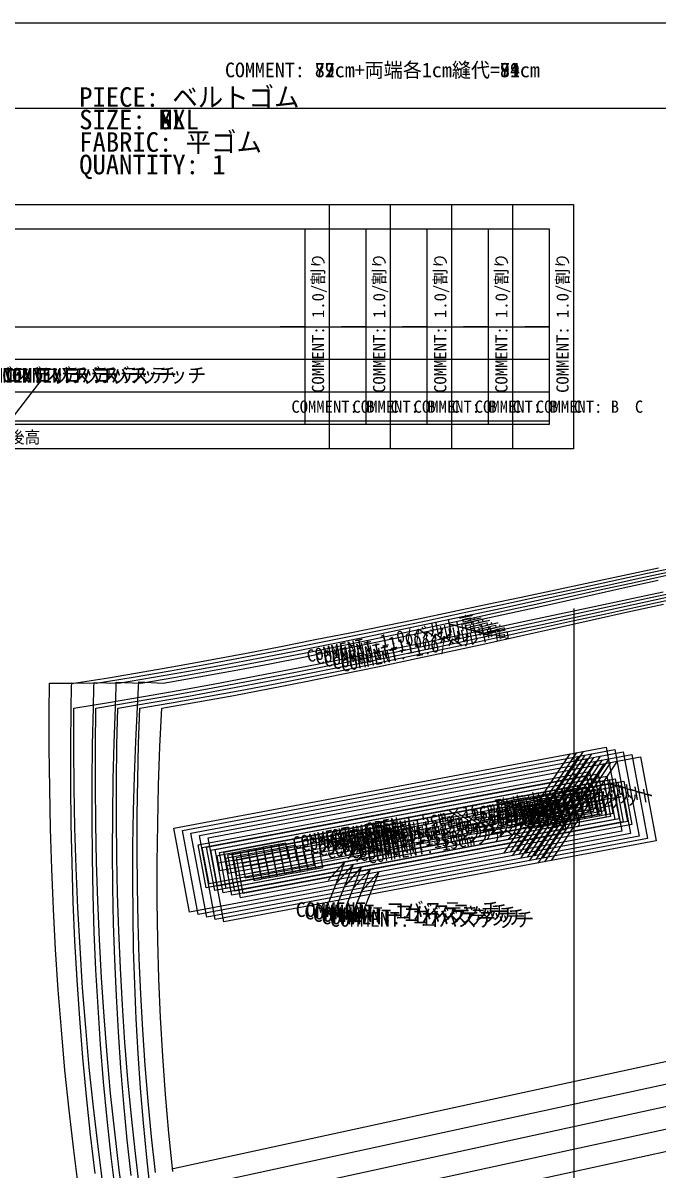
# Model space of a CAD drawing. Header units: metres. Extents: x 0 to 2419, y 20 to 1532.
# Drawn here: x 1038.8 to 1298.6, y 1062.6 to 1531.9 of the extents above; entities that cross this region are included whole.
import ezdxf

# ---------------------------------------------------------------- set-up
doc = ezdxf.new("R2010")
doc.units = ezdxf.units.M

# ---------------------------------------------------------------- blocks, each defined once
blk = doc.blocks.new('P0006_04')
at = {"layer": '1'}
for p, q in [((214.5347, 689.8408), (214.5347, 65)), ((64.9346, 605.1362), (241.7778, 638.2827)), ((241.7778, 638.2827), (248.2183, 603.8818)), ((226.8486, 635.4844), (199.7832, 594.8057)), ((229.5918, 636.0034), (202.5269, 595.3145)), ((232.3354, 636.5127), (205.27, 595.8335)), ((74.8486, 598.3481), (234.9795, 628.3613)), ((76.5991, 597.1504), (233.7813, 626.6108)), ((233.7813, 626.6108), (236.5425, 611.8672)), ((234.9795, 628.3613), (238.293, 610.6694)), ((220.6084, 619.6074), (217.8159, 619.0835)), ((223.5757, 620.1641), (220.7832, 619.6401)), ((220.7832, 619.6401), (221.3472, 616.6348)), ((226.543, 620.7212), (223.751, 620.1973)), ((223.751, 620.1973), (224.3145, 617.1914)), ((229.5103, 621.2773), (226.7183, 620.7539)), ((226.7183, 620.7539), (227.2822, 617.748)), ((230.083, 618.2739), (229.5103, 621.2773)), ((199.8374, 615.7104), (197.0444, 615.1865)), ((197.0444, 615.1865), (197.6084, 612.1807)), ((202.8042, 616.2671), (200.0122, 615.7427)), ((200.0122, 615.7427), (200.5757, 612.7378)), ((205.772, 616.8237), (202.9795, 616.2998)), ((202.9795, 616.2998), (203.5435, 613.2939)), ((208.7393, 617.3804), (205.9473, 616.8564)), ((205.9473, 616.8564), (206.5107, 613.8511)), ((211.7065, 617.937), (208.9146, 617.4131)), ((208.9146, 617.4131), (209.4785, 614.4082)), ((212.2651, 614.9595), (209.4731, 614.4351)), ((214.6743, 618.4937), (211.8813, 617.9702)), ((211.8813, 617.9702), (212.4453, 614.9644)), ((215.2329, 615.5156), (212.4404, 614.9922)), ((212.4404, 614.9922), (213.0039, 611.9868)), ((217.6411, 619.0508), (214.8491, 618.5269)), ((214.8491, 618.5269), (215.4126, 615.5215)), ((218.1997, 616.0728), (215.4077, 615.5488)), ((215.4077, 615.5488), (215.9717, 612.5435)), ((217.8159, 619.0835), (218.3804, 616.0776)), ((221.1675, 616.6299), (218.3745, 616.1055)), ((218.3745, 616.1055), (218.939, 613.1001)), ((224.1348, 617.186), (221.3423, 616.6626)), ((221.3423, 616.6626), (221.9058, 613.6567)), ((227.1016, 617.7427), (224.3096, 617.2188)), ((224.3096, 617.2188), (224.8735, 614.2139)), ((224.8735, 614.2139), (227.6748, 614.7388)), ((230.0693, 618.2993), (227.2769, 617.7754)), ((227.2769, 617.7754), (227.8408, 614.7705)), ((227.8408, 614.7705), (230.6426, 615.2959)), ((230.6426, 615.2959), (230.0693, 618.2993)), ((238.293, 610.6694), (78.1626, 580.6563)), ((236.5425, 611.8672), (79.3608, 582.4067)), ((111.5225, 596.0708), (197.4399, 612.1636)), ((200.396, 612.7319), (197.6035, 612.2085)), ((197.6035, 612.2085), (198.167, 609.2031)), ((203.3628, 613.2891), (200.5708, 612.7656)), ((200.5708, 612.7656), (201.1348, 609.7593)), ((201.1348, 609.7593), (203.936, 610.2852)), ((206.3306, 613.8457), (203.5381, 613.3218)), ((203.5381, 613.3218), (204.1021, 610.3169)), ((204.1021, 610.3169), (206.9038, 610.8418)), ((209.2979, 614.4023), (206.5059, 613.8784)), ((206.5059, 613.8784), (207.0693, 610.873)), ((207.0693, 610.873), (209.8706, 611.3989)), ((209.4731, 614.4351), (210.0371, 611.4297)), ((210.0371, 611.4297), (212.8379, 611.9556)), ((213.0039, 611.9868), (215.8057, 612.5122)), ((215.9717, 612.5435), (218.7729, 613.0688)), ((218.939, 613.1001), (221.7402, 613.6255)), ((221.9058, 613.6567), (224.7075, 614.1826)), ((198.167, 609.2031), (200.9692, 609.729)), ((71.3755, 570.7354), (64.9346, 605.1362)), ((248.2183, 603.8818), (71.3755, 570.7354)), ((128.9648, 599.3379), (124.6924, 601.6611)), ((78.1626, 580.6563), (74.8486, 598.3481)), ((79.3608, 582.4067), (76.5991, 597.1504)), ((94.9683, 596.062), (91.9932, 595.5034)), ((98.1294, 596.6548), (95.1543, 596.0972)), ((95.1543, 596.0972), (95.7188, 593.0913)), ((101.2905, 597.2485), (98.3154, 596.6899)), ((98.3154, 596.6899), (98.8799, 593.6841)), ((104.4517, 597.8413), (101.4771, 597.2832)), ((101.4771, 597.2832), (102.041, 594.2778)), ((107.6128, 598.4341), (104.6382, 597.8765)), ((104.6382, 597.8765), (105.2021, 594.8711)), ((110.7739, 599.0278), (107.7993, 598.4692)), ((107.7993, 598.4692), (108.3633, 595.4644)), ((111.333, 596.0498), (108.3579, 595.4917)), ((111.3477, 596.0244), (110.7739, 599.0278)), ((111.9063, 593.0464), (111.333, 596.0498)), ((125.7529, 595.5239), (128.9648, 599.3379)), ((85.4849, 594.2822), (82.5098, 593.7236)), ((82.5098, 593.7236), (83.0737, 590.7188)), ((86.0435, 591.3042), (83.0688, 590.7456)), ((88.646, 594.8755), (85.6709, 594.3169)), ((85.6709, 594.3169), (86.2349, 591.3115)), ((89.2046, 591.897), (86.23, 591.3394)), ((86.23, 591.3394), (86.7939, 588.3335)), ((91.8071, 595.4683), (88.832, 594.9102)), ((88.832, 594.9102), (89.3965, 591.9048)), ((92.3657, 592.4907), (89.3911, 591.9321)), ((89.3911, 591.9321), (89.9551, 588.9272)), ((91.9932, 595.5034), (92.5576, 592.498)), ((95.5269, 593.0835), (92.5522, 592.5249)), ((92.5522, 592.5249), (93.1162, 589.52)), ((98.688, 593.6772), (95.7134, 593.1187)), ((95.7134, 593.1187), (96.2773, 590.1133)), ((101.8496, 594.27), (98.8745, 593.7119)), ((98.8745, 593.7119), (99.4385, 590.7065)), ((99.4385, 590.7065), (102.4229, 591.2666)), ((105.0107, 594.8633), (102.0356, 594.3052)), ((102.0356, 594.3052), (102.5996, 591.2998)), ((102.5996, 591.2998), (105.584, 591.8604)), ((108.1719, 595.457), (105.1968, 594.8984)), ((105.1968, 594.8984), (105.7607, 591.8926)), ((105.7607, 591.8926), (108.7456, 592.4531)), ((108.3579, 595.4917), (108.9219, 592.4863)), ((108.9219, 592.4863), (111.9063, 593.0464)), ((83.0688, 590.7456), (83.6328, 587.7402)), ((83.6328, 587.7402), (86.6172, 588.3003)), ((86.7939, 588.3335), (89.7783, 588.894)), ((89.9551, 588.9272), (92.9395, 589.4868)), ((93.1162, 589.52), (96.1006, 590.0801)), ((96.2773, 590.1133), (99.2617, 590.6733)), ((134.7417, 591.2607), (128.1089, 583.7769)), ((134.7417, 591.2607), (128.2905, 574.9258)), ((289.8472, 521.729), (50.6875, 469.7896))]:
    blk.add_line(p, q, dxfattribs=at)
for points in [[(41.4067, 460.3086), (39.8413, 474.4214), (38.4775, 488.5557), (37.3101, 502.709), (36.334, 516.8779), (35.5449, 531.0601), (34.9375, 545.2515), (34.5068, 559.4492), (34.248, 573.6509), (34.1567, 587.8525), (34.2271, 602.0518), (34.4551, 616.2446), (34.8354, 630.4292), (35.3633, 644.6016), (36.0337, 658.7588), (36.4526, 666.7686), (36.5688, 668.9907), (46.5557, 668.4683), (61.1147, 670.9995), (75.6514, 673.6484), (90.168, 676.4043), (104.667, 679.2549), (119.1494, 682.1899), (133.6177, 685.1982), (148.0732, 688.2681), (162.519, 691.3892), (176.9561, 694.5493), (191.3872, 697.7383), (205.8135, 700.9443), (220.2373, 704.1567), (234.6606, 707.3643), (249.0854, 710.5552)], [(50.5171, 468.6069), (48.9019, 484.3472), (47.5356, 500.1147), (46.4111, 515.9038), (45.5215, 531.7104), (44.8599, 547.5303), (44.4189, 563.3579), (44.1914, 579.1895), (44.1714, 595.0195), (44.3511, 610.8442), (44.7236, 626.6582), (45.2822, 642.457), (46.02, 658.2363), (60.7744, 660.7827), (75.5059, 663.4512), (90.2168, 666.2295), (104.9087, 669.1074), (119.5835, 672.0723), (134.2441, 675.1133), (148.8916, 678.2183), (163.5283, 681.3765), (178.1567, 684.5757), (192.7783, 687.8052), (207.395, 691.0527), (222.0093, 694.3066), (236.623, 697.5562), (251.2378, 700.7896)]]:
    blk.add_lwpolyline(points, dxfattribs=at)
for s, rotation, p in [('COMMENT: 1.0/ベルト高', 11.9903, (119.9229, 672.8892)), ('COMMENT: 1.5cm×16cm務歯出しポケット', 10.1964, (129.8214, 599.3517)), ('COMMENT: 15cmファスナー付け', 10.1964, (130.7066, 594.4307)), ('COMMENT: OPEN', 10.8742, (114.0815, 596.4658))]:
    blk.add_text(s, height=5, rotation=rotation, dxfattribs=at).set_placement(p)
blk.add_text('COMMENT: コバステッチ', height=6, dxfattribs=at).set_placement((114.7988, 568.7891))
blk = doc.blocks.new('P0007_05')
at = {"layer": '1'}
for p, q in [((214.5347, 692.1406), (214.5347, 50)), ((61.4346, 606.1362), (238.2778, 639.2827)), ((238.2778, 639.2827), (244.7183, 604.8818)), ((223.3486, 636.4844), (196.2832, 595.8057)), ((226.0918, 637.0034), (199.0269, 596.3145)), ((228.8354, 637.5127), (201.77, 596.8335)), ((71.3486, 599.3481), (231.4795, 629.3613)), ((231.4795, 629.3613), (234.793, 611.6694)), ((73.0991, 598.1504), (230.2813, 627.6108)), ((230.2813, 627.6108), (233.0425, 612.8672)), ((211.1743, 619.4937), (208.3813, 618.9702)), ((214.1411, 620.0508), (211.3491, 619.5269)), ((211.3491, 619.5269), (211.9126, 616.5215)), ((217.1084, 620.6074), (214.3159, 620.0835)), ((214.3159, 620.0835), (214.8804, 617.0776)), ((220.0757, 621.1641), (217.2832, 620.6401)), ((217.2832, 620.6401), (217.8472, 617.6348)), ((223.043, 621.7212), (220.251, 621.1973)), ((220.251, 621.1973), (220.8145, 618.1914)), ((226.0103, 622.2773), (223.2183, 621.7539)), ((223.2183, 621.7539), (223.7822, 618.748)), ((226.583, 619.2739), (226.0103, 622.2773)), ((196.3374, 616.7104), (193.5444, 616.1865)), ((193.5444, 616.1865), (194.1084, 613.1807)), ((199.3042, 617.2671), (196.5122, 616.7427)), ((196.5122, 616.7427), (197.0757, 613.7378)), ((202.272, 617.8237), (199.4795, 617.2998)), ((199.4795, 617.2998), (200.0435, 614.2939)), ((202.8306, 614.8457), (200.0381, 614.3218)), ((205.2393, 618.3804), (202.4473, 617.8564)), ((202.4473, 617.8564), (203.0107, 614.8511)), ((205.7979, 615.4023), (203.0059, 614.8784)), ((203.0059, 614.8784), (203.5693, 611.873)), ((208.2065, 618.937), (205.4146, 618.4131)), ((205.4146, 618.4131), (205.9785, 615.4082)), ((208.7651, 615.9595), (205.9731, 615.4351)), ((205.9731, 615.4351), (206.5371, 612.4297)), ((208.3813, 618.9702), (208.9453, 615.9644)), ((211.7329, 616.5156), (208.9404, 615.9922)), ((208.9404, 615.9922), (209.5039, 612.9868)), ((214.6997, 617.0728), (211.9077, 616.5488)), ((211.9077, 616.5488), (212.4717, 613.5435)), ((217.6675, 617.6299), (214.8745, 617.1055)), ((214.8745, 617.1055), (215.439, 614.1001)), ((220.6348, 618.186), (217.8423, 617.6626)), ((217.8423, 617.6626), (218.4058, 614.6567)), ((218.4058, 614.6567), (221.2075, 615.1826)), ((223.6016, 618.7427), (220.8096, 618.2188)), ((220.8096, 618.2188), (221.3735, 615.2139)), ((221.3735, 615.2139), (224.1748, 615.7388)), ((226.5693, 619.2993), (223.7769, 618.7754)), ((223.7769, 618.7754), (224.3408, 615.7705)), ((224.3408, 615.7705), (227.1426, 616.2959)), ((227.1426, 616.2959), (226.5693, 619.2993)), ((234.793, 611.6694), (74.6626, 581.6563)), ((233.0425, 612.8672), (75.8608, 583.4067)), ((108.0225, 597.0708), (193.9399, 613.1636)), ((196.896, 613.7319), (194.1035, 613.2085)), ((194.1035, 613.2085), (194.667, 610.2031)), ((194.667, 610.2031), (197.4692, 610.729)), ((199.8628, 614.2891), (197.0708, 613.7656)), ((197.0708, 613.7656), (197.6348, 610.7593)), ((197.6348, 610.7593), (200.436, 611.2852)), ((200.0381, 614.3218), (200.6021, 611.3169)), ((200.6021, 611.3169), (203.4038, 611.8418)), ((203.5693, 611.873), (206.3706, 612.3989)), ((206.5371, 612.4297), (209.3379, 612.9556)), ((209.5039, 612.9868), (212.3057, 613.5122)), ((212.4717, 613.5435), (215.2729, 614.0688)), ((215.439, 614.1001), (218.2402, 614.6255)), ((67.8755, 571.7354), (61.4346, 606.1362)), ((244.7183, 604.8818), (67.8755, 571.7354)), ((125.4648, 600.3379), (121.1924, 602.6611)), ((74.6626, 581.6563), (71.3486, 599.3481)), ((75.8608, 583.4067), (73.0991, 598.1504)), ((88.3071, 596.4683), (85.332, 595.9102)), ((91.4683, 597.062), (88.4932, 596.5034)), ((88.4932, 596.5034), (89.0576, 593.498)), ((94.6294, 597.6548), (91.6543, 597.0972)), ((91.6543, 597.0972), (92.2188, 594.0913)), ((97.7905, 598.2485), (94.8154, 597.6899)), ((94.8154, 597.6899), (95.3799, 594.6841)), ((100.9517, 598.8413), (97.9771, 598.2832)), ((97.9771, 598.2832), (98.541, 595.2778)), ((104.1128, 599.4341), (101.1382, 598.8765)), ((101.1382, 598.8765), (101.7021, 595.8711)), ((104.6719, 596.457), (101.6968, 595.8984)), ((107.2739, 600.0278), (104.2993, 599.4692)), ((104.2993, 599.4692), (104.8633, 596.4644)), ((107.833, 597.0498), (104.8579, 596.4917)), ((104.8579, 596.4917), (105.4219, 593.4863)), ((107.8477, 597.0244), (107.2739, 600.0278)), ((108.4063, 594.0464), (107.833, 597.0498)), ((122.2529, 596.5239), (125.4648, 600.3379)), ((81.9849, 595.2822), (79.0098, 594.7236)), ((79.0098, 594.7236), (79.5737, 591.7188)), ((82.5435, 592.3042), (79.5688, 591.7456)), ((79.5688, 591.7456), (80.1328, 588.7402)), ((85.146, 595.8755), (82.1709, 595.3169)), ((82.1709, 595.3169), (82.7349, 592.3115)), ((85.7046, 592.897), (82.73, 592.3394)), ((82.73, 592.3394), (83.2939, 589.3335)), ((85.332, 595.9102), (85.8965, 592.9048)), ((88.8657, 593.4907), (85.8911, 592.9321)), ((85.8911, 592.9321), (86.4551, 589.9272)), ((92.0269, 594.0835), (89.0522, 593.5249)), ((89.0522, 593.5249), (89.6162, 590.52)), ((95.188, 594.6772), (92.2134, 594.1187)), ((92.2134, 594.1187), (92.7773, 591.1133)), ((92.7773, 591.1133), (95.7617, 591.6733)), ((98.3496, 595.27), (95.3745, 594.7119)), ((95.3745, 594.7119), (95.9385, 591.7065)), ((95.9385, 591.7065), (98.9229, 592.2666)), ((101.5107, 595.8633), (98.5356, 595.3052)), ((98.5356, 595.3052), (99.0996, 592.2998)), ((99.0996, 592.2998), (102.084, 592.8604)), ((101.6968, 595.8984), (102.2607, 592.8926)), ((102.2607, 592.8926), (105.2456, 593.4531)), ((105.4219, 593.4863), (108.4063, 594.0464)), ((131.2417, 592.2607), (124.6089, 584.7769)), ((131.2417, 592.2607), (124.7905, 575.9258)), ((80.1328, 588.7402), (83.1172, 589.3003)), ((83.2939, 589.3335), (86.2783, 589.894)), ((86.4551, 589.9272), (89.4395, 590.4868)), ((89.6162, 590.52), (92.6006, 591.0801)), ((295.3472, 513.729), (44.7876, 459.2896))]:
    blk.add_line(p, q, dxfattribs=at)
for points in [[(33.5015, 466.9951), (31.8906, 481.6714), (30.4839, 496.3716), (29.2764, 511.0913), (28.2627, 525.8281), (27.4375, 540.5776), (26.7964, 555.3369), (26.3335, 570.1025), (26.0444, 584.8701), (25.9243, 599.6372), (25.9673, 614.4004), (26.1694, 629.1553), (26.5244, 643.8984), (27.0278, 658.6274), (27.3462, 666.7725), (27.4263, 668.8306), (37.4189, 668.4395), (50.9546, 670.7471), (64.4727, 673.1519), (77.9741, 675.6455), (91.46, 678.2207), (104.9326, 680.8691), (118.3926, 683.5825), (131.8413, 686.3535), (145.2808, 689.1743), (158.7114, 692.0361), (172.1353, 694.9316), (185.5537, 697.8525), (198.9683, 700.7905), (212.3794, 703.7388), (225.7896, 706.6885), (239.1997, 709.6318), (252.6108, 712.561)], [(43.4185, 468.2749), (41.8237, 482.8232), (40.4312, 497.395), (39.2358, 511.9863), (38.2329, 526.5942), (37.417, 541.2153), (36.7832, 555.8462), (36.3262, 570.4824), (36.0415, 585.1221), (35.9233, 599.7603), (35.9673, 614.3945), (36.168, 629.021), (36.5205, 643.6357), (37.02, 658.2363), (50.7168, 660.5557), (64.3945, 662.9756), (78.0557, 665.4873), (91.7012, 668.0825), (105.332, 670.7539), (118.9502, 673.4927), (132.5571, 676.2905), (146.1538, 679.1396), (159.7422, 682.0313), (173.3232, 684.958), (186.8984, 687.9111), (200.4692, 690.8828), (214.0376, 693.8647), (227.604, 696.8486), (241.1699, 699.8262), (254.7378, 702.7896)]]:
    blk.add_lwpolyline(points, dxfattribs=at)
for s, rotation, p in [('COMMENT: 1.0/ベルト高', 11.9903, (116.4229, 673.8892)), ('COMMENT: 1.5cm×16cm務歯出しポケット', 10.1964, (126.3214, 600.3517)), ('COMMENT: 15cmファスナー付け', 10.1964, (127.2065, 595.4307)), ('COMMENT: OPEN', 10.8742, (110.5815, 597.4658))]:
    blk.add_text(s, height=5, rotation=rotation, dxfattribs=at).set_placement(p)
blk.add_text('COMMENT: コバステッチ', height=6, dxfattribs=at).set_placement((111.2988, 569.7891))
blk = doc.blocks.new('P0008_06')
at = {"layer": '1'}
for p, q in [((214.5347, 694.4404), (214.5347, 30)), ((57.9346, 607.1362), (234.7778, 640.2827)), ((225.3354, 638.5127), (198.27, 597.8335)), ((234.7778, 640.2827), (241.2183, 605.8818)), ((219.8486, 637.4844), (192.7832, 596.8057)), ((222.5918, 638.0034), (195.5269, 597.3145)), ((67.8486, 600.3481), (227.9795, 630.3613)), ((227.9795, 630.3613), (231.293, 612.6694)), ((69.5991, 599.1504), (226.7813, 628.6108)), ((226.7813, 628.6108), (229.5425, 613.8672)), ((204.7065, 619.937), (201.9146, 619.4131)), ((207.6743, 620.4937), (204.8813, 619.9702)), ((204.8813, 619.9702), (205.4453, 616.9644)), ((210.6411, 621.0508), (207.8491, 620.5269)), ((207.8491, 620.5269), (208.4126, 617.5215)), ((213.6084, 621.6074), (210.8159, 621.0835)), ((210.8159, 621.0835), (211.3804, 618.0776)), ((216.5757, 622.1641), (213.7832, 621.6401)), ((213.7832, 621.6401), (214.3472, 618.6348)), ((219.543, 622.7212), (216.751, 622.1973)), ((216.751, 622.1973), (217.3145, 619.1914)), ((220.1016, 619.7427), (217.3096, 619.2188)), ((222.5103, 623.2773), (219.7183, 622.7539)), ((219.7183, 622.7539), (220.2822, 619.748)), ((223.0693, 620.2993), (220.2769, 619.7754)), ((220.2769, 619.7754), (220.8408, 616.7705)), ((223.083, 620.2739), (222.5103, 623.2773)), ((223.6426, 617.2959), (223.0693, 620.2993)), ((192.8374, 617.7104), (190.0444, 617.1865)), ((190.0444, 617.1865), (190.6084, 614.1807)), ((193.396, 614.7319), (190.6035, 614.2085)), ((195.8042, 618.2671), (193.0122, 617.7427)), ((193.0122, 617.7427), (193.5757, 614.7378)), ((196.3628, 615.2891), (193.5708, 614.7656)), ((193.5708, 614.7656), (194.1348, 611.7593)), ((198.772, 618.8237), (195.9795, 618.2998)), ((195.9795, 618.2998), (196.5435, 615.2939)), ((199.3306, 615.8457), (196.5381, 615.3218)), ((196.5381, 615.3218), (197.1021, 612.3169)), ((201.7393, 619.3804), (198.9473, 618.8564)), ((198.9473, 618.8564), (199.5107, 615.8511)), ((202.2979, 616.4023), (199.5059, 615.8784)), ((199.5059, 615.8784), (200.0693, 612.873)), ((201.9146, 619.4131), (202.4785, 616.4082)), ((205.2651, 616.9595), (202.4731, 616.4351)), ((202.4731, 616.4351), (203.0371, 613.4297)), ((208.2329, 617.5156), (205.4404, 616.9922)), ((205.4404, 616.9922), (206.0039, 613.9868)), ((211.1997, 618.0728), (208.4077, 617.5488)), ((208.4077, 617.5488), (208.9717, 614.5435)), ((208.9717, 614.5435), (211.7729, 615.0688)), ((214.1675, 618.6299), (211.3745, 618.1055)), ((211.3745, 618.1055), (211.939, 615.1001)), ((211.939, 615.1001), (214.7402, 615.6255)), ((217.1348, 619.186), (214.3423, 618.6626)), ((214.3423, 618.6626), (214.9058, 615.6567)), ((214.9058, 615.6567), (217.7075, 616.1826)), ((217.3096, 619.2188), (217.8735, 616.2139)), ((217.8735, 616.2139), (220.6748, 616.7388)), ((220.8408, 616.7705), (223.6426, 617.2959)), ((231.293, 612.6694), (71.1626, 582.6563)), ((229.5425, 613.8672), (72.3608, 584.4067)), ((104.5225, 598.0708), (190.4399, 614.1636)), ((190.6035, 614.2085), (191.167, 611.2031)), ((191.167, 611.2031), (193.9692, 611.729)), ((194.1348, 611.7593), (196.936, 612.2852)), ((197.1021, 612.3169), (199.9038, 612.8418)), ((200.0693, 612.873), (202.8706, 613.3989)), ((203.0371, 613.4297), (205.8379, 613.9556)), ((206.0039, 613.9868), (208.8057, 614.5122)), ((64.3755, 572.7354), (57.9346, 607.1362)), ((241.2183, 605.8818), (64.3755, 572.7354)), ((103.7739, 601.0278), (100.7993, 600.4692)), ((104.3477, 598.0244), (103.7739, 601.0278)), ((121.9648, 601.3379), (117.6924, 603.6611)), ((118.7529, 597.5239), (121.9648, 601.3379)), ((71.1626, 582.6563), (67.8486, 600.3481)), ((72.3608, 584.4067), (69.5991, 599.1504)), ((78.4849, 596.2822), (75.5098, 595.7236)), ((81.646, 596.8755), (78.6709, 596.3169)), ((78.6709, 596.3169), (79.2349, 593.3115)), ((84.8071, 597.4683), (81.832, 596.9102)), ((81.832, 596.9102), (82.3965, 593.9048)), ((87.9683, 598.062), (84.9932, 597.5034)), ((84.9932, 597.5034), (85.5576, 594.498)), ((91.1294, 598.6548), (88.1543, 598.0972)), ((88.1543, 598.0972), (88.7188, 595.0913)), ((94.2905, 599.2485), (91.3154, 598.6899)), ((91.3154, 598.6899), (91.8799, 595.6841)), ((94.8496, 596.27), (91.8745, 595.7119)), ((97.4517, 599.8413), (94.4771, 599.2832)), ((94.4771, 599.2832), (95.041, 596.2778)), ((98.0107, 596.8633), (95.0356, 596.3052)), ((95.0356, 596.3052), (95.5996, 593.2998)), ((100.6128, 600.4341), (97.6382, 599.8765)), ((97.6382, 599.8765), (98.2021, 596.8711)), ((101.1719, 597.457), (98.1968, 596.8984)), ((98.1968, 596.8984), (98.7607, 593.8926)), ((100.7993, 600.4692), (101.3633, 597.4644)), ((104.333, 598.0498), (101.3579, 597.4917)), ((101.3579, 597.4917), (101.9219, 594.4863)), ((104.9063, 595.0464), (104.333, 598.0498)), ((75.5098, 595.7236), (76.0737, 592.7188)), ((79.0435, 593.3042), (76.0688, 592.7456)), ((76.0688, 592.7456), (76.6328, 589.7402)), ((82.2046, 593.897), (79.23, 593.3394)), ((79.23, 593.3394), (79.7939, 590.3335)), ((85.3657, 594.4907), (82.3911, 593.9321)), ((82.3911, 593.9321), (82.9551, 590.9272)), ((82.9551, 590.9272), (85.9395, 591.4868)), ((88.5269, 595.0835), (85.5522, 594.5249)), ((85.5522, 594.5249), (86.1162, 591.52)), ((86.1162, 591.52), (89.1006, 592.0801)), ((91.688, 595.6772), (88.7134, 595.1187)), ((88.7134, 595.1187), (89.2773, 592.1133)), ((89.2773, 592.1133), (92.2617, 592.6733)), ((91.8745, 595.7119), (92.4385, 592.7065)), ((92.4385, 592.7065), (95.4229, 593.2666)), ((95.5996, 593.2998), (98.584, 593.8604)), ((98.7607, 593.8926), (101.7456, 594.4531)), ((101.9219, 594.4863), (104.9063, 595.0464)), ((127.7417, 593.2607), (121.1089, 585.7769)), ((127.7417, 593.2607), (121.2905, 576.9258)), ((76.6328, 589.7402), (79.6172, 590.3003)), ((79.7939, 590.3335), (82.7783, 590.894)), ((300.8472, 505.729), (38.8872, 448.7896))]:
    blk.add_line(p, q, dxfattribs=at)
for points in [[(27.1675, 459.5527), (25.3096, 474.7754), (23.6626, 490.0254), (22.2227, 505.2983), (20.9834, 520.5913), (19.9404, 535.9004), (19.0879, 551.2217), (18.4209, 566.5513), (17.9341, 581.8862), (17.6226, 597.2227), (17.481, 612.5562), (17.5039, 627.8838), (17.6865, 643.2017), (18.0234, 658.5059), (18.2466, 666.7754), (18.2979, 668.6836), (28.2949, 668.4141), (42.6255, 670.8208), (56.937, 673.3306), (71.2314, 675.9351), (85.5098, 678.626), (99.7739, 681.3945), (114.0249, 684.2324), (128.2642, 687.1309), (142.4932, 690.082), (156.7139, 693.0771), (170.9268, 696.1079), (185.1343, 699.1655), (199.3369, 702.2422), (213.5371, 705.3286), (227.7358, 708.4175), (241.9341, 711.499), (256.1338, 714.5659)], [(37.0693, 460.9507), (35.228, 476.0459), (33.5972, 491.168), (32.1709, 506.313), (30.9438, 521.478), (29.9116, 536.6587), (29.0679, 551.8516), (28.4082, 567.0527), (27.9272, 582.2593), (27.6196, 597.4668), (27.4805, 612.6719), (27.5044, 627.8711), (27.686, 643.0605), (28.02, 658.2363), (42.502, 660.6543), (56.9644, 663.1777), (71.4087, 665.7988), (85.8369, 668.5088), (100.2505, 671.2983), (114.6504, 674.1592), (129.0386, 677.083), (143.416, 680.0605), (157.7847, 683.084), (172.146, 686.1436), (186.501, 689.2314), (200.8516, 692.3389), (215.1992, 695.457), (229.5449, 698.5771), (243.8906, 701.6909), (258.2378, 704.7896)]]:
    blk.add_lwpolyline(points, dxfattribs=at)
for s, rotation, p in [('COMMENT: 1.0/ベルト高', 11.9903, (112.9229, 674.8892)), ('COMMENT: 1.5cm×16cm務歯出しポケット', 10.1964, (122.8214, 601.3517)), ('COMMENT: 15cmファスナー付け', 10.1964, (123.7065, 596.4307)), ('COMMENT: OPEN', 10.8742, (107.0815, 598.4658))]:
    blk.add_text(s, height=5, rotation=rotation, dxfattribs=at).set_placement(p)
blk.add_text('COMMENT: コバステッチ', height=6, dxfattribs=at).set_placement((107.7988, 570.7891))
blk = doc.blocks.new('P0009_07')
at = {"layer": '1'}
for p, q in [((214.5347, 696.7407), (214.5347, 20)), ((54.4346, 608.1362), (231.2778, 641.2827)), ((216.3486, 638.4844), (189.2832, 597.8057)), ((219.0918, 639.0034), (192.0269, 598.3145)), ((221.8354, 639.5127), (194.77, 598.8335)), ((231.2778, 641.2827), (237.7183, 606.8818)), ((64.3486, 601.3481), (224.4795, 631.3613)), ((66.0991, 600.1504), (223.2813, 629.6108)), ((223.2813, 629.6108), (226.0425, 614.8672)), ((224.4795, 631.3613), (227.793, 613.6694)), ((219.0103, 624.2773), (216.2183, 623.7539)), ((219.583, 621.2739), (219.0103, 624.2773)), ((195.272, 619.8237), (192.4795, 619.2998)), ((198.2393, 620.3804), (195.4473, 619.8564)), ((195.4473, 619.8564), (196.0107, 616.8511)), ((201.2065, 620.937), (198.4146, 620.4131)), ((198.4146, 620.4131), (198.9785, 617.4082)), ((204.1743, 621.4937), (201.3813, 620.9702)), ((201.3813, 620.9702), (201.9453, 617.9644)), ((207.1411, 622.0508), (204.3491, 621.5269)), ((204.3491, 621.5269), (204.9126, 618.5215)), ((210.1084, 622.6074), (207.3159, 622.0835)), ((207.3159, 622.0835), (207.8804, 619.0776)), ((210.6675, 619.6299), (207.8745, 619.1055)), ((213.0757, 623.1641), (210.2832, 622.6401)), ((210.2832, 622.6401), (210.8472, 619.6348)), ((213.6348, 620.186), (210.8423, 619.6626)), ((210.8423, 619.6626), (211.4058, 616.6567)), ((216.043, 623.7212), (213.251, 623.1973)), ((213.251, 623.1973), (213.8145, 620.1914)), ((216.6016, 620.7427), (213.8096, 620.2188)), ((213.8096, 620.2188), (214.3735, 617.2139)), ((216.2183, 623.7539), (216.7822, 620.748)), ((219.5693, 621.2993), (216.7769, 620.7754)), ((216.7769, 620.7754), (217.3408, 617.7705)), ((220.1426, 618.2959), (219.5693, 621.2993)), ((226.0425, 614.8672), (68.8608, 585.4067)), ((101.0225, 599.0708), (186.9399, 615.1636)), ((189.3374, 618.7104), (186.5444, 618.1865)), ((186.5444, 618.1865), (187.1084, 615.1807)), ((189.896, 615.7319), (187.1035, 615.2085)), ((187.1035, 615.2085), (187.667, 612.2031)), ((192.3042, 619.2671), (189.5122, 618.7427)), ((189.5122, 618.7427), (190.0757, 615.7378)), ((192.8628, 616.2891), (190.0708, 615.7656)), ((190.0708, 615.7656), (190.6348, 612.7593)), ((192.4795, 619.2998), (193.0435, 616.2939)), ((195.8306, 616.8457), (193.0381, 616.3218)), ((193.0381, 616.3218), (193.6021, 613.3169)), ((198.7979, 617.4023), (196.0059, 616.8784)), ((196.0059, 616.8784), (196.5693, 613.873)), ((201.7651, 617.9595), (198.9731, 617.4351)), ((198.9731, 617.4351), (199.5371, 614.4297)), ((199.5371, 614.4297), (202.3379, 614.9556)), ((204.7329, 618.5156), (201.9404, 617.9922)), ((201.9404, 617.9922), (202.5039, 614.9868)), ((202.5039, 614.9868), (205.3057, 615.5122)), ((207.6997, 619.0728), (204.9077, 618.5488)), ((204.9077, 618.5488), (205.4717, 615.5435)), ((205.4717, 615.5435), (208.2729, 616.0688)), ((207.8745, 619.1055), (208.439, 616.1001)), ((208.439, 616.1001), (211.2402, 616.6255)), ((211.4058, 616.6567), (214.2075, 617.1826)), ((214.3735, 617.2139), (217.1748, 617.7388)), ((217.3408, 617.7705), (220.1426, 618.2959)), ((227.793, 613.6694), (67.6626, 583.6563)), ((187.667, 612.2031), (190.4692, 612.729)), ((190.6348, 612.7593), (193.436, 613.2852)), ((193.6021, 613.3169), (196.4038, 613.8418)), ((196.5693, 613.873), (199.3706, 614.3989)), ((60.8755, 573.7354), (54.4346, 608.1362)), ((237.7183, 606.8818), (60.8755, 573.7354)), ((67.6626, 583.6563), (64.3486, 601.3481)), ((93.9517, 600.8413), (90.9771, 600.2832)), ((97.1128, 601.4341), (94.1382, 600.8765)), ((94.1382, 600.8765), (94.7021, 597.8711)), ((100.2739, 602.0278), (97.2993, 601.4692)), ((97.2993, 601.4692), (97.8633, 598.4644)), ((100.8477, 599.0244), (100.2739, 602.0278)), ((118.4648, 602.3379), (114.1924, 604.6611)), ((115.2529, 598.5239), (118.4648, 602.3379)), ((68.8608, 585.4067), (66.0991, 600.1504)), ((74.9849, 597.2822), (72.0098, 596.7236)), ((72.0098, 596.7236), (72.5737, 593.7188)), ((78.146, 597.8755), (75.1709, 597.3169)), ((75.1709, 597.3169), (75.7349, 594.3115)), ((81.3071, 598.4683), (78.332, 597.9102)), ((78.332, 597.9102), (78.8965, 594.9048)), ((84.4683, 599.062), (81.4932, 598.5034)), ((81.4932, 598.5034), (82.0576, 595.498)), ((85.0269, 596.0835), (82.0522, 595.5249)), ((87.6294, 599.6548), (84.6543, 599.0972)), ((84.6543, 599.0972), (85.2188, 596.0913)), ((88.188, 596.6772), (85.2134, 596.1187)), ((85.2134, 596.1187), (85.7773, 593.1133)), ((90.7905, 600.2485), (87.8154, 599.6899)), ((87.8154, 599.6899), (88.3799, 596.6841)), ((91.3496, 597.27), (88.3745, 596.7119)), ((88.3745, 596.7119), (88.9385, 593.7065)), ((90.9771, 600.2832), (91.541, 597.2778)), ((94.5107, 597.8633), (91.5356, 597.3052)), ((91.5356, 597.3052), (92.0996, 594.2998)), ((97.6719, 598.457), (94.6968, 597.8984)), ((94.6968, 597.8984), (95.2607, 594.8926)), ((100.833, 599.0498), (97.8579, 598.4917)), ((97.8579, 598.4917), (98.4219, 595.4863)), ((98.4219, 595.4863), (101.4063, 596.0464)), ((101.4063, 596.0464), (100.833, 599.0498)), ((75.5435, 594.3042), (72.5688, 593.7456)), ((72.5688, 593.7456), (73.1328, 590.7402)), ((73.1328, 590.7402), (76.1172, 591.3003)), ((78.7046, 594.897), (75.73, 594.3394)), ((75.73, 594.3394), (76.2939, 591.3335)), ((76.2939, 591.3335), (79.2783, 591.894)), ((81.8657, 595.4907), (78.8911, 594.9321)), ((78.8911, 594.9321), (79.4551, 591.9272)), ((79.4551, 591.9272), (82.4395, 592.4868)), ((82.0522, 595.5249), (82.6162, 592.52)), ((82.6162, 592.52), (85.6006, 593.0801)), ((85.7773, 593.1133), (88.7617, 593.6733)), ((88.9385, 593.7065), (91.9229, 594.2666)), ((92.0996, 594.2998), (95.084, 594.8604)), ((95.2607, 594.8926), (98.2456, 595.4531)), ((124.2417, 594.2607), (117.6089, 586.7769)), ((124.2417, 594.2607), (117.7905, 577.9258)), ((306.3472, 497.729), (32.9873, 438.2896))]:
    blk.add_line(p, q, dxfattribs=at)
for points in [[(18.7285, 467.8862), (16.8423, 483.6865), (15.1694, 499.5132), (13.7051, 515.3628), (12.4438, 531.2314), (11.3804, 547.1147), (10.5093, 563.0093), (9.8252, 578.9111), (9.3228, 594.8164), (8.9961, 610.7212), (8.8408, 626.6216), (8.8511, 642.5132), (9.0215, 658.3931), (9.1528, 666.7778), (9.1807, 668.5479), (19.1792, 668.3911), (34.3037, 670.897), (49.4082, 673.5117), (64.4946, 676.2271), (79.5649, 679.0332), (94.6196, 681.9214), (109.6606, 684.8833), (124.6899, 687.9097), (139.7085, 690.9912), (154.7178, 694.1191), (169.7197, 697.2852), (184.7153, 700.4795), (199.7061, 703.6938), (214.6943, 706.9189), (229.6807, 710.146), (244.6665, 713.3657), (259.6543, 716.5698)], [(30.7192, 453.6265), (28.6323, 469.2686), (26.7627, 484.9409), (25.1055, 500.6401), (23.6548, 516.3618), (22.4058, 532.1021), (21.3525, 547.8569), (20.4902, 563.6235), (19.813, 579.397), (19.3159, 595.1733), (18.9937, 610.9497), (18.8403, 626.7217), (18.8511, 642.4849), (19.02, 658.2363), (34.2871, 660.7524), (49.5337, 663.3804), (64.7617, 666.1108), (79.9731, 668.9346), (95.1689, 671.8428), (110.3506, 674.8262), (125.52, 677.8755), (140.6782, 680.9819), (155.8271, 684.1362), (170.9688, 687.3291), (186.1035, 690.5518), (201.2339, 693.7949), (216.3608, 697.0493), (231.4863, 700.3062), (246.6113, 703.5557), (261.7378, 706.7896)]]:
    blk.add_lwpolyline(points, dxfattribs=at)
for s, rotation, p in [('COMMENT: 1.0/ベルト高', 11.9903, (109.4229, 675.8892)), ('COMMENT: 1.5cm×16cm務歯出しポケット', 10.1964, (119.3214, 602.3517)), ('COMMENT: 15cmファスナー付け', 10.1964, (120.2065, 597.4307)), ('COMMENT: OPEN', 10.8742, (103.5815, 599.4658))]:
    blk.add_text(s, height=5, rotation=rotation, dxfattribs=at).set_placement(p)
blk.add_text('COMMENT: コバステッチ', height=6, dxfattribs=at).set_placement((104.2988, 571.7891))
blk = doc.blocks.new('P0010_08')
at = {"layer": '1'}
for p, q in [((214.5347, 699.0405), (214.5347, 10)), ((50.9346, 609.1362), (227.7778, 642.2827)), ((212.8486, 639.4844), (185.7832, 598.8057)), ((215.5918, 640.0034), (188.5269, 599.3145)), ((218.3354, 640.5127), (191.27, 599.8335)), ((227.7778, 642.2827), (234.2183, 607.8818)), ((60.8486, 602.3481), (220.9795, 632.3613)), ((62.5991, 601.1504), (219.7813, 630.6108)), ((219.7813, 630.6108), (222.5425, 615.8672)), ((220.9795, 632.3613), (224.293, 614.6694)), ((209.5757, 624.1641), (206.7832, 623.6401)), ((212.543, 624.7212), (209.751, 624.1973)), ((209.751, 624.1973), (210.3145, 621.1914)), ((215.5103, 625.2773), (212.7183, 624.7539)), ((212.7183, 624.7539), (213.2822, 621.748)), ((216.083, 622.2739), (215.5103, 625.2773)), ((185.8374, 619.7104), (183.0444, 619.1865)), ((188.8042, 620.2671), (186.0122, 619.7427)), ((186.0122, 619.7427), (186.5757, 616.7378)), ((191.772, 620.8237), (188.9795, 620.2998)), ((188.9795, 620.2998), (189.5435, 617.2939)), ((194.7393, 621.3804), (191.9473, 620.8564)), ((191.9473, 620.8564), (192.5107, 617.8511)), ((197.7065, 621.937), (194.9146, 621.4131)), ((194.9146, 621.4131), (195.4785, 618.4082)), ((200.6743, 622.4937), (197.8813, 621.9702)), ((197.8813, 621.9702), (198.4453, 618.9644)), ((201.2329, 619.5156), (198.4404, 618.9922)), ((203.6411, 623.0508), (200.8491, 622.5269)), ((200.8491, 622.5269), (201.4126, 619.5215)), ((204.1997, 620.0728), (201.4077, 619.5488)), ((201.4077, 619.5488), (201.9717, 616.5435)), ((206.6084, 623.6074), (203.8159, 623.0835)), ((203.8159, 623.0835), (204.3804, 620.0776)), ((207.1675, 620.6299), (204.3745, 620.1055)), ((204.3745, 620.1055), (204.939, 617.1001)), ((206.7832, 623.6401), (207.3472, 620.6348)), ((210.1348, 621.186), (207.3423, 620.6626)), ((207.3423, 620.6626), (207.9058, 617.6567)), ((213.1016, 621.7427), (210.3096, 621.2188)), ((210.3096, 621.2188), (210.8735, 618.2139)), ((216.0693, 622.2993), (213.2769, 621.7754)), ((213.2769, 621.7754), (213.8408, 618.7705)), ((216.6426, 619.2959), (216.0693, 622.2993)), ((222.5425, 615.8672), (65.3608, 586.4067)), ((97.5225, 600.0708), (183.4399, 616.1636)), ((183.0444, 619.1865), (183.6084, 616.1807)), ((186.396, 616.7319), (183.6035, 616.2085)), ((183.6035, 616.2085), (184.167, 613.2031)), ((189.3628, 617.2891), (186.5708, 616.7656)), ((186.5708, 616.7656), (187.1348, 613.7593)), ((192.3306, 617.8457), (189.5381, 617.3218)), ((189.5381, 617.3218), (190.1021, 614.3169)), ((190.1021, 614.3169), (192.9038, 614.8418)), ((195.2979, 618.4023), (192.5059, 617.8784)), ((192.5059, 617.8784), (193.0693, 614.873)), ((193.0693, 614.873), (195.8706, 615.3989)), ((198.2651, 618.9595), (195.4731, 618.4351)), ((195.4731, 618.4351), (196.0371, 615.4297)), ((196.0371, 615.4297), (198.8379, 615.9556)), ((198.4404, 618.9922), (199.0039, 615.9868)), ((199.0039, 615.9868), (201.8057, 616.5122)), ((201.9717, 616.5435), (204.7729, 617.0688)), ((204.939, 617.1001), (207.7402, 617.6255)), ((207.9058, 617.6567), (210.7075, 618.1826)), ((210.8735, 618.2139), (213.6748, 618.7388)), ((213.8408, 618.7705), (216.6426, 619.2959)), ((224.293, 614.6694), (64.1626, 584.6563)), ((184.167, 613.2031), (186.9692, 613.729)), ((187.1348, 613.7593), (189.936, 614.2852)), ((57.3755, 574.7354), (50.9346, 609.1362)), ((234.2183, 607.8818), (57.3755, 574.7354)), ((114.9648, 603.3379), (110.6924, 605.6611)), ((64.1626, 584.6563), (60.8486, 602.3481)), ((65.3608, 586.4067), (62.5991, 601.1504)), ((84.1294, 600.6548), (81.1543, 600.0972)), ((87.2905, 601.2485), (84.3154, 600.6899)), ((84.3154, 600.6899), (84.8799, 597.6841)), ((90.4517, 601.8413), (87.4771, 601.2832)), ((87.4771, 601.2832), (88.041, 598.2778)), ((93.6128, 602.4341), (90.6382, 601.8765)), ((90.6382, 601.8765), (91.2021, 598.8711)), ((96.7739, 603.0278), (93.7993, 602.4692)), ((93.7993, 602.4692), (94.3633, 599.4644)), ((97.3477, 600.0244), (96.7739, 603.0278)), ((111.7529, 599.5239), (114.9648, 603.3379)), ((71.4849, 598.2822), (68.5098, 597.7236)), ((68.5098, 597.7236), (69.0737, 594.7188)), ((74.646, 598.8755), (71.6709, 598.3169)), ((71.6709, 598.3169), (72.2349, 595.3115)), ((77.8071, 599.4683), (74.832, 598.9102)), ((74.832, 598.9102), (75.3965, 595.9048)), ((78.3657, 596.4907), (75.3911, 595.9321)), ((80.9683, 600.062), (77.9932, 599.5034)), ((77.9932, 599.5034), (78.5576, 596.498)), ((81.5269, 597.0835), (78.5522, 596.5249)), ((78.5522, 596.5249), (79.1162, 593.52)), ((81.1543, 600.0972), (81.7188, 597.0913)), ((84.688, 597.6772), (81.7134, 597.1187)), ((81.7134, 597.1187), (82.2773, 594.1133)), ((87.8496, 598.27), (84.8745, 597.7119)), ((84.8745, 597.7119), (85.4385, 594.7065)), ((91.0107, 598.8633), (88.0356, 598.3052)), ((88.0356, 598.3052), (88.5996, 595.2998)), ((94.1719, 599.457), (91.1968, 598.8984)), ((91.1968, 598.8984), (91.7607, 595.8926)), ((91.7607, 595.8926), (94.7456, 596.4531)), ((97.333, 600.0498), (94.3579, 599.4917)), ((94.3579, 599.4917), (94.9219, 596.4863)), ((94.9219, 596.4863), (97.9063, 597.0464)), ((97.9063, 597.0464), (97.333, 600.0498)), ((72.0435, 595.3042), (69.0688, 594.7456)), ((69.0688, 594.7456), (69.6328, 591.7402)), ((69.6328, 591.7402), (72.6172, 592.3003)), ((75.2046, 595.897), (72.23, 595.3394)), ((72.23, 595.3394), (72.7939, 592.3335)), ((72.7939, 592.3335), (75.7783, 592.894)), ((75.3911, 595.9321), (75.9551, 592.9272)), ((75.9551, 592.9272), (78.9395, 593.4868)), ((79.1162, 593.52), (82.1006, 594.0801)), ((82.2773, 594.1133), (85.2617, 594.6733)), ((85.4385, 594.7065), (88.4229, 595.2666)), ((88.5996, 595.2998), (91.584, 595.8604)), ((120.7417, 595.2607), (114.1089, 587.7769)), ((120.7417, 595.2607), (114.2905, 578.9258)), ((311.8472, 489.729), (27.0874, 427.7896))]:
    blk.add_line(p, q, dxfattribs=at)
for points in [[(12.1479, 461.0054), (10.022, 477.3555), (8.1167, 493.7358), (6.4272, 510.1421), (4.9482, 526.5698), (3.6738, 543.0156), (2.5981, 559.4751), (1.7168, 575.9438), (1.0229, 592.418), (0.5122, 608.894), (0.1782, 625.3667), (0.0161, 641.833), (0.02, 658.2881), (0.064, 666.7798), (0.0723, 668.4229), (10.0723, 668.3706), (24.2222, 670.6802), (38.356, 673.0815), (52.4746, 675.5679), (66.5786, 678.1323), (80.6704, 680.769), (94.7495, 683.4707), (108.8184, 686.231), (122.877, 689.0435), (136.9272, 691.9009), (150.9702, 694.7979), (165.0063, 697.7266), (179.0371, 700.6807), (193.064, 703.6538), (207.0874, 706.6396), (221.1089, 709.6309), (235.1299, 712.6216), (249.1504, 715.6045)], [(22.0371, 462.4912), (19.9287, 478.7144), (18.0405, 494.9668), (16.3662, 511.2451), (14.9004, 527.5449), (13.6377, 543.8628), (12.5723, 560.1938), (11.6992, 576.5342), (11.0122, 592.8799), (10.5063, 609.2275), (10.1763, 625.5718), (10.0161, 641.9097), (10.02, 658.2363), (24.2896, 660.5542), (38.5425, 662.9658), (52.7798, 665.4644), (67.0029, 668.043), (81.2124, 670.6953), (95.4102, 673.4141), (109.5967, 676.1929), (123.7729, 679.0249), (137.9409, 681.9028), (152.1006, 684.8213), (166.2544, 687.7725), (180.4023, 690.75), (194.5459, 693.7471), (208.686, 696.7568), (222.8242, 699.7725), (236.9619, 702.7881), (251.0991, 705.7959)]]:
    blk.add_lwpolyline(points, dxfattribs=at)
for s, rotation, p in [('COMMENT: 1.0/ベルト高', 11.9903, (105.9229, 676.8892)), ('COMMENT: 1.5cm×16cm務歯出しポケット', 10.1964, (115.8214, 603.3517)), ('COMMENT: 15cmファスナー付け', 10.1964, (116.7065, 598.4307)), ('COMMENT: OPEN', 10.8742, (100.0815, 600.4658))]:
    blk.add_text(s, height=5, rotation=rotation, dxfattribs=at).set_placement(p)
blk.add_text('COMMENT: コバステッチ', height=6, dxfattribs=at).set_placement((100.7988, 572.7891))
blk = doc.blocks.new('P0051_04')
at = {"layer": '1'}
for p, q in [((10, 50), (450, 50)), ((450, 50), (440, 50)), ((10.0894, 36.667), (449.7417, 36.667)), ((10.1616, 23.3335), (449.7417, 23.3335)), ((10, 11.5), (450, 11.5))]:
    blk.add_line(p, q, dxfattribs=at)
for points in [[(460, 100), (460, 50), (460, 0), (226, 0), (0, 0), (0, 50), (0, 100), (226, 100), (460, 100)], [(450, 90), (450, 50), (450, 10), (10, 10), (10, 50), (10, 90), (450, 90)]]:
    blk.add_lwpolyline(points, dxfattribs=at)
blk.add_text('COMMENT: 1.0/割り', height=5, rotation=90.0002, dxfattribs=at).set_placement((457.9536, 22.9302))
for s, height, p in [('COMMENT: コバステッチ', 6, (278.2227, 27.1558)), ('COMMENT: B\u3000C', 5, (444.5605, 14.7842))]:
    blk.add_text(s, height=height, dxfattribs=at).set_placement(p)
blk = doc.blocks.new('P0052_05')
at = {"layer": '1'}
for p, q in [((10, 50), (475, 50)), ((475, 50), (465, 50)), ((10.0894, 36.667), (474.7417, 36.667)), ((10.1616, 23.3335), (474.7417, 23.3335)), ((10, 11.5), (475, 11.5))]:
    blk.add_line(p, q, dxfattribs=at)
for points in [[(485, 100), (485, 50), (485, 0), (238, 0), (0, 0), (0, 50), (0, 100), (238, 100), (485, 100)], [(475, 90), (475, 50), (475, 10), (10, 10), (10, 50), (10, 90), (475, 90)]]:
    blk.add_lwpolyline(points, dxfattribs=at)
blk.add_text('COMMENT: 1.0/割り', height=5, rotation=90.0002, dxfattribs=at).set_placement((482.9536, 22.9302))
for s, height, p in [('COMMENT: コバステッチ', 6, (290.2227, 27.1558)), ('COMMENT: B\u3000C', 5, (469.5605, 14.7842))]:
    blk.add_text(s, height=height, dxfattribs=at).set_placement(p)
blk = doc.blocks.new('P0053_06')
at = {"layer": '1'}
for p, q in [((10, 50), (500, 50)), ((500, 50), (490, 50)), ((10.0894, 36.667), (499.7417, 36.667)), ((10.1616, 23.3335), (499.7417, 23.3335)), ((10, 11.5), (500, 11.5))]:
    blk.add_line(p, q, dxfattribs=at)
for points in [[(510, 100), (510, 50), (510, 0), (250, 0), (0, 0), (0, 50), (0, 100), (250, 100), (510, 100)], [(500, 90), (500, 50), (500, 10), (10, 10), (10, 50), (10, 90), (500, 90)]]:
    blk.add_lwpolyline(points, dxfattribs=at)
blk.add_text('COMMENT: 1.0/割り', height=5, rotation=90.0002, dxfattribs=at).set_placement((507.9536, 22.9302))
for s, height, p in [('COMMENT: コバステッチ', 6, (302.2227, 27.1558)), ('COMMENT: B\u3000C', 5, (494.5605, 14.7842))]:
    blk.add_text(s, height=height, dxfattribs=at).set_placement(p)
blk = doc.blocks.new('P0054_07')
at = {"layer": '1'}
for p, q in [((10, 50), (525, 50)), ((525, 50), (515, 50)), ((10.0894, 36.667), (524.7417, 36.667)), ((10.1616, 23.3335), (524.7417, 23.3335)), ((10, 11.5), (525, 11.5))]:
    blk.add_line(p, q, dxfattribs=at)
for points in [[(535, 100), (535, 50), (535, 0), (262, 0), (0, 0), (0, 50), (0, 100), (262, 100), (535, 100)], [(525, 90), (525, 50), (525, 10), (10, 10), (10, 50), (10, 90), (525, 90)]]:
    blk.add_lwpolyline(points, dxfattribs=at)
blk.add_text('COMMENT: 1.0/割り', height=5, rotation=90.0002, dxfattribs=at).set_placement((532.9536, 22.9302))
for s, height, p in [('COMMENT: コバステッチ', 6, (314.2227, 27.1558)), ('COMMENT: B\u3000C', 5, (519.5605, 14.7842))]:
    blk.add_text(s, height=height, dxfattribs=at).set_placement(p)
blk = doc.blocks.new('P0055_08')
at = {"layer": '1'}
for p, q in [((10, 50), (550, 50)), ((550, 50), (540, 50)), ((10.0894, 36.667), (549.7417, 36.667)), ((329.5728, 11.5), (342.2002, 27.9287)), ((10.1616, 23.3335), (549.7417, 23.3335)), ((10, 11.5), (550, 11.5))]:
    blk.add_line(p, q, dxfattribs=at)
for points in [[(560, 100), (560, 50), (560, 0), (274, 0), (0, 0), (0, 50), (0, 100), (274, 100), (560, 100)], [(550, 90), (550, 50), (550, 10), (10, 10), (10, 50), (10, 90), (550, 90)]]:
    blk.add_lwpolyline(points, dxfattribs=at)
blk.add_text('COMMENT: 1.0/割り', height=5, rotation=90.0002, dxfattribs=at).set_placement((557.9536, 22.9302))
for s, height, p in [('COMMENT: コバステッチ', 6, (326.2227, 27.1558)), ('COMMENT: B\u3000C', 5, (544.5605, 14.7842)), ('COMMENT: 1.0/後高', 5, (284.6753, 2.2939))]:
    blk.add_text(s, height=height, dxfattribs=at).set_placement(p)
blk = doc.blocks.new('P0066_04')
at = {"layer": '1'}
for points in [[(100, 0), (100, 35), (840, 35), (840, 0), (100, 0)], [(110, 0), (110, 35), (830, 35), (830, 0), (110, 0)]]:
    blk.add_lwpolyline(points, dxfattribs=at)
for s, height, p in [('COMMENT: 72cm+両端各1cm縫代=74cm', 6, (437.7363, 12.7729)), ('PIECE: ベルトゴム', 8, (378.1128, 0.6875)), ('SIZE: S', 8, (378.1128, -8.5125)), ('FABRIC: 平ゴム', 8, (378.1128, -17.7125)), ('QUANTITY: 1', 8, (378.1128, -26.9125))]:
    blk.add_text(s, height=height, dxfattribs=at).set_placement(p)
blk = doc.blocks.new('P0067_05')
at = {"layer": '1'}
for points in [[(75, 0), (75, 35), (865, 35), (865, 0), (75, 0)], [(85, 0), (85, 35), (855, 35), (855, 0), (85, 0)]]:
    blk.add_lwpolyline(points, dxfattribs=at)
for s, height, p in [('COMMENT: 77cm+両端各1cm縫代=79cm', 6, (437.7363, 12.7729)), ('PIECE: ベルトゴム', 8, (378.1128, 0.6875)), ('SIZE: M', 8, (378.1128, -8.5125)), ('FABRIC: 平ゴム', 8, (378.1128, -17.7125)), ('QUANTITY: 1', 8, (378.1128, -26.9125))]:
    blk.add_text(s, height=height, dxfattribs=at).set_placement(p)
blk = doc.blocks.new('P0068_06')
at = {"layer": '1'}
for points in [[(50, 0), (50, 35), (890, 35), (890, 0), (50, 0)], [(60, 0), (60, 35), (880, 35), (880, 0), (60, 0)]]:
    blk.add_lwpolyline(points, dxfattribs=at)
for s, height, p in [('COMMENT: 82cm+両端各1cm縫代=84cm', 6, (437.7363, 12.7729)), ('PIECE: ベルトゴム', 8, (378.1128, 0.6875)), ('SIZE: L', 8, (378.1128, -8.5125)), ('FABRIC: 平ゴム', 8, (378.1128, -17.7125)), ('QUANTITY: 1', 8, (378.1128, -26.9125))]:
    blk.add_text(s, height=height, dxfattribs=at).set_placement(p)
blk = doc.blocks.new('P0069_07')
at = {"layer": '1'}
for points in [[(25, 0), (25, 35), (915, 35), (915, 0), (25, 0)], [(35, 0), (35, 35), (905, 35), (905, 0), (35, 0)]]:
    blk.add_lwpolyline(points, dxfattribs=at)
for s, height, p in [('COMMENT: 87cm+両端各1cm縫代=89cm', 6, (437.7363, 12.7729)), ('PIECE: ベルトゴム', 8, (378.1128, 0.6875)), ('SIZE: XL', 8, (378.1128, -8.5125)), ('FABRIC: 平ゴム', 8, (378.1128, -17.7125)), ('QUANTITY: 1', 8, (378.1128, -26.9125))]:
    blk.add_text(s, height=height, dxfattribs=at).set_placement(p)
blk = doc.blocks.new('P0070_08')
at = {"layer": '1'}
for points in [[(0, 0), (0, 35), (940, 35), (940, 0), (0, 0)], [(10, 0), (10, 35), (930, 35), (930, 0), (10, 0)]]:
    blk.add_lwpolyline(points, dxfattribs=at)
for s, height, p in [('COMMENT: 89cm+両端各1cm縫代=91cm', 6, (437.7363, 12.7729)), ('PIECE: ベルトゴム', 8, (378.1128, 0.6875)), ('SIZE: XXL', 8, (378.1128, -8.5125)), ('FABRIC: 平ゴム', 8, (378.1128, -17.7125)), ('QUANTITY: 1', 8, (378.1128, -26.9125))]:
    blk.add_text(s, height=height, dxfattribs=at).set_placement(p)

msp = doc.modelspace()

# ---------------------------------------------------------------- block references
at = {"layer": '1'}
for name, p in [('P0070_08', (683.7173, 1496.9063)), ('P0069_07', (683.7173, 1496.9063)), ('P0068_06', (683.7173, 1496.9063)), ('P0067_05', (683.7173, 1496.9063)), ('P0066_04', (683.7173, 1496.9063)), ('P0051_04', (704.0464, 1357.6504)), ('P0052_05', (704.0464, 1357.6504)), ('P0053_06', (704.0464, 1357.6504)), ('P0054_07', (704.0464, 1357.6504)), ('P0055_08', (704.0464, 1357.6504)), ('P0010_08', (1049.5884, 593.3936)), ('P0009_07', (1049.5884, 593.3936)), ('P0008_06', (1049.5884, 593.3936)), ('P0007_05', (1049.5884, 593.3936)), ('P0006_04', (1049.5884, 593.3936))]:
    msp.add_blockref(name, p, dxfattribs=at)

doc.saveas('drawing.dxf')
